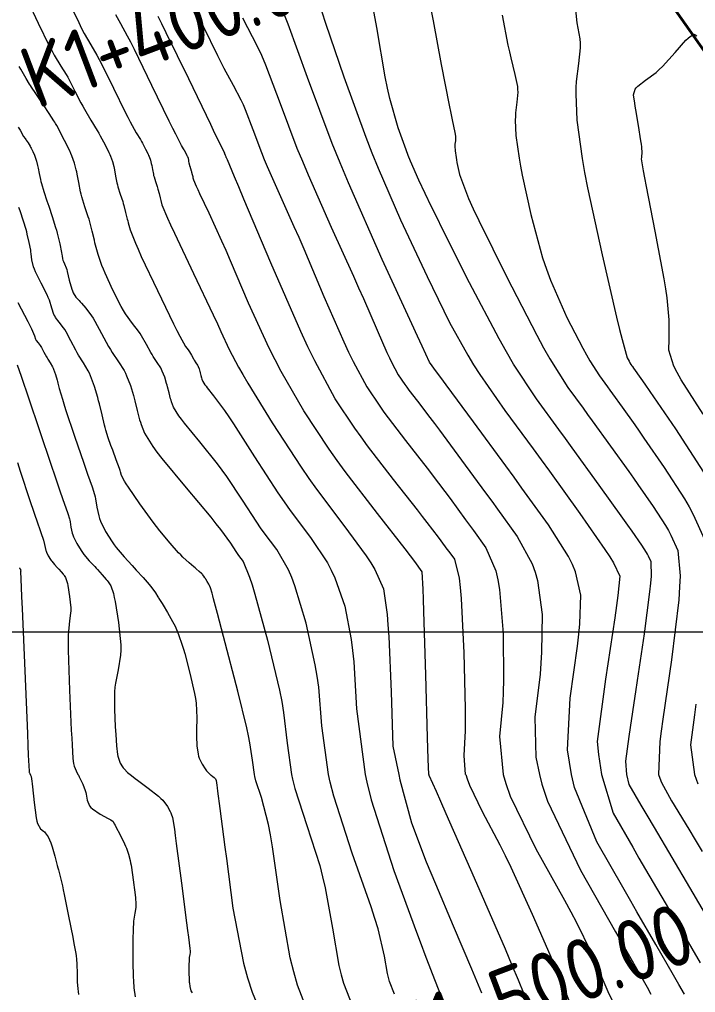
# Model space of a CAD drawing. Header units: millimetres. Extents: x 837475 to 838477, y 1189012 to 1191015.
# Drawn here: x 837720.2 to 837785.9, y 1189978.8 to 1190073.4 of the extents above; entities that cross this region are included whole.
import ezdxf

# ---------------------------------------------------------------- set-up
doc = ezdxf.new("R2010")
doc.units = ezdxf.units.MM
doc.header["$LTSCALE"] = 0.3
for name, color, linetype, lineweight in [('Abscisado 100m', 250, 'Continuous', 50), ('COORD', 253, 'Continuous', 20), ('CORREDORVIA', 94, 'Continuous', 40), ('VIA_Curvas', 250, 'Continuous', 80)]:
    doc.layers.add(name, color=color, linetype=linetype, lineweight=lineweight)
doc.layers.add('COTAS 10', color=7, linetype='Continuous', lineweight=9, true_color=0x6e3e2d)
doc.layers.add('COTAS INT', color=7, linetype='Continuous', lineweight=5, true_color=0x9fa19f)
doc.styles.get("Standard").update_dxf_attribs({"font": 'isocp2.shx', "bigfont": '@extfont2.shx'})

msp = doc.modelspace()

# ---------------------------------------------------------------- linework, layer by layer
at = {"layer": 'COORD'}
msp.add_line((837476.514, 1190013.872), (838476.514, 1190013.872), dxfattribs=at)
at = {"layer": 'CORREDORVIA'}
msp.add_lwpolyline([(837918.48, 1189883.493), (837925.042, 1189453.383), (837902.497, 1189217.712), (837593.191, 1189234.399), (837666.017, 1189670.117), (837623.316, 1189818.024), (837548.503, 1190011.455), (837506.88, 1190461.595), (837936.282, 1190278.252), (837938.054, 1190355.403), (837933.054, 1190517.446), (837913.685, 1190646.739), (837916.913, 1190801.892), (837910.676, 1191000.965), (838213.029, 1190992.912), (838237.174, 1190821.339), (838237.001, 1190602.875), (838240.031, 1190437.198), (838238.102, 1190145.726), (838184.199, 1189898.277), (837758.842, 1190109.914), (837918.48, 1189883.493)], dxfattribs=at)
at = {"layer": 'COTAS 10'}
for points in [[(837788.918, 1189982.873), (837785.315, 1189989.014), (837781.882, 1189994.842), (837781.189, 1189996.021), (837780.608, 1189997.011), (837779.44, 1189999.014), (837779.218, 1190000), (837779.109, 1190001.298), (837779.44, 1190003.679), (837779.933, 1190006.965), (837780.088, 1190008.018), (837780.252, 1190009.133), (837780.914, 1190013.679), (837781.451, 1190017.762), (837781.537, 1190018.586), (837781.596, 1190019.277), (837781.58, 1190020.666), (837781.322, 1190021.233), (837781.227, 1190021.407), (837781.123, 1190021.587), (837780.666, 1190022.297), (837779.71, 1190023.651), (837779.292, 1190024.238), (837778.807, 1190024.917), (837776.501, 1190028.132), (837773.902, 1190031.736), (837773.232, 1190032.659), (837772.584, 1190033.55), (837770.423, 1190036.501), (837768.198, 1190039.898), (837767.509, 1190041.071), (837766.788, 1190042.345), (837763.922, 1190047.784), (837761.296, 1190053.027), (837760.726, 1190054.176), (837760.225, 1190055.195), (837758.982, 1190057.784), (837758.188, 1190059.619), (837757.969, 1190060.161), (837757.751, 1190060.719), (837756.965, 1190062.861), (837756.174, 1190065.72), (837755.951, 1190066.729), (837755.727, 1190067.833), (837754.908, 1190072.61), (837754.069, 1190077.148)], [(837763.518, 1190000), (837763.386, 1190001.833), (837763.521, 1190004.239), (837763.529, 1190005.249), (837763.524, 1190006.408), (837763.398, 1190011.833), (837763.13, 1190017.116), (837763.035, 1190018.186), (837762.93, 1190019.085), (837762.477, 1190020.911), (837761.925, 1190021.675), (837761.758, 1190021.904), (837761.585, 1190022.14), (837760.911, 1190023.059), (837759.804, 1190024.508), (837759.358, 1190025.08), (837758.853, 1190025.725), (837756.523, 1190028.67), (837753.999, 1190031.959), (837753.37, 1190032.821), (837752.773, 1190033.662), (837750.868, 1190036.523), (837748.868, 1190040.208), (837748.21, 1190041.569), (837747.507, 1190043.078), (837744.591, 1190049.755), (837741.991, 1190055.936), (837741.488, 1190057.132), (837741.078, 1190058.104), (837740.378, 1190059.755), (837740.297, 1190059.938), (837740.277, 1190059.986), (837740.258, 1190060.032), (837740.199, 1190060.189), (837740.148, 1190060.325), (837740.133, 1190060.359), (837740.119, 1190060.391), (837740.067, 1190060.49), (837739.507, 1190061.636), (837739.172, 1190062.327), (837738.759, 1190063.181), (837736.621, 1190067.615), (837734.447, 1190072.094), (837734.013, 1190072.976), (837733.651, 1190073.703)], [(837720.059, 1190062.936), (837720.23, 1190062.633), (837720.581, 1190062.039), (837720.735, 1190061.816), (837720.781, 1190061.747), (837720.829, 1190061.676), (837721.012, 1190061.394), (837721.2, 1190061.083), (837721.251, 1190060.994), (837721.302, 1190060.903), (837721.479, 1190060.563), (837721.64, 1190060.208), (837721.68, 1190060.107), (837721.717, 1190060.005), (837721.836, 1190059.63), (837721.938, 1190059.215), (837721.965, 1190059.089), (837721.991, 1190058.957), (837722.081, 1190058.44), (837722.205, 1190057.833), (837722.252, 1190057.645), (837722.306, 1190057.448), (837722.546, 1190056.665), (837722.839, 1190055.783), (837722.926, 1190055.523), (837723.015, 1190055.257), (837723.356, 1190054.242), (837723.684, 1190053.189), (837723.765, 1190052.9), (837723.842, 1190052.612), (837724.085, 1190051.579), (837724.259, 1190050.731), (837724.293, 1190050.56), (837724.32, 1190050.416), (837724.368, 1190050.126), (837724.401, 1190049.985), (837724.419, 1190049.936), (837724.442, 1190049.882), (837724.557, 1190049.651), (837724.714, 1190049.247), (837724.763, 1190049.084), (837724.814, 1190048.899), (837725.02, 1190048.047), (837725.253, 1190047.19), (837725.322, 1190047.002), (837725.392, 1190046.835), (837725.66, 1190046.408), (837725.979, 1190046.066), (837726.082, 1190045.952), (837726.191, 1190045.83), (837726.636, 1190045.32), (837727.164, 1190044.6), (837727.325, 1190044.345), (837727.493, 1190044.067), (837728.154, 1190042.861), (837728.834, 1190041.609), (837729.015, 1190041.301), (837729.192, 1190041.01), (837729.802, 1190040.098), (837730.337, 1190039.259), (837730.465, 1190039.014), (837730.586, 1190038.763), (837730.953, 1190037.811), (837731.245, 1190036.836), (837731.319, 1190036.572), (837731.39, 1190036.31), (837731.619, 1190035.382), (837731.852, 1190034.49), (837731.926, 1190034.251), (837732.003, 1190034.015), (837732.312, 1190033.188), (837733.138, 1190031.882), (837733.54, 1190031.344), (837734.017, 1190030.728), (837736.369, 1190027.868), (837738.762, 1190024.996), (837739.264, 1190024.374), (837739.698, 1190023.827), (837740.688, 1190022.476), (837741.206, 1190021.678), (837741.342, 1190021.48), (837741.474, 1190021.291), (837741.924, 1190020.688), (837742.547, 1190019.189), (837742.788, 1190018.434), (837743.058, 1190017.532), (837744.284, 1190013.048), (837745.439, 1190008.202), (837745.665, 1190007.072), (837745.851, 1190006.034), (837746.185, 1190003.048), (837746.603, 1190000), (837746.709, 1189999.521), (837746.937, 1189998.629), (837748.103, 1189995.034), (837749.355, 1189991.134), (837749.638, 1189990.051), (837749.893, 1189988.966), (837750.585, 1189985.034), (837751.218, 1189981.414), (837751.436, 1189980.526), (837751.674, 1189979.687), (837752.536, 1189977.461)], [(837720.168, 1190020.071), (837720.18, 1190020.051), (837720.184, 1190020.046), (837720.187, 1190020.041), (837720.203, 1190020.023), (837720.218, 1190020.006), (837720.222, 1190020.002), (837720.226, 1190019.997), (837720.239, 1190019.983), (837720.251, 1190019.97), (837720.254, 1190019.966), (837720.256, 1190019.963), (837720.264, 1190019.952), (837720.271, 1190019.929), (837720.273, 1190019.919), (837720.276, 1190019.907), (837720.285, 1190019.848), (837720.292, 1190019.784), (837720.292, 1190019.755), (837720.285, 1190019.714), (837720.339, 1190018.213), (837720.377, 1190017.279), (837720.425, 1190016.12), (837720.682, 1190010.062), (837720.943, 1190003.99), (837720.994, 1190002.822), (837721.035, 1190001.877), (837721.105, 1190000.318), (837721.121, 1190000.216), (837721.128, 1190000.189), (837721.136, 1190000.163), (837721.172, 1190000.075), (837721.209, 1190000), (837721.218, 1189999.982), (837721.232, 1189999.953), (837721.247, 1189999.923), (837721.304, 1189999.802), (837721.385, 1189999.337), (837721.415, 1189999.089), (837721.448, 1189998.79), (837721.595, 1189997.282), (837721.791, 1189995.767), (837721.855, 1189995.464), (837721.924, 1189995.211), (837722.208, 1189994.717), (837722.513, 1189994.495), (837722.594, 1189994.414), (837722.673, 1189994.323), (837722.95, 1189993.924), (837723.216, 1189993.36), (837723.288, 1189993.165), (837723.361, 1189992.954), (837723.618, 1189992.052), (837723.853, 1189991.137), (837723.91, 1189990.916), (837723.964, 1189990.711), (837724.133, 1189990.088), (837724.347, 1189989.173), (837724.43, 1189988.783), (837724.523, 1189988.334), (837724.945, 1189986.218), (837725.348, 1189984.161), (837725.43, 1189983.749), (837725.498, 1189983.406), (837725.636, 1189982.734), (837725.685, 1189982.401), (837725.697, 1189982.271), (837725.708, 1189982.125), (837725.744, 1189981.46), (837725.772, 1189980.739), (837725.778, 1189980.558), (837725.783, 1189980.385), (837725.796, 1189979.826), (837725.847, 1189979.138), (837725.877, 1189978.884), (837725.914, 1189978.602)], [(837763.56, 1190000), (837763.687, 1189999.559), (837763.906, 1189998.95), (837765.149, 1189996.405), (837766.867, 1189993.159), (837767.384, 1189992.108), (837767.921, 1189990.99), (837770.01, 1189986.405), (837771.938, 1189981.974), (837772.374, 1189980.954), (837772.766, 1189980.024), (837773.826, 1189977.412)]]:
    msp.add_lwpolyline(points, dxfattribs=at)
at = {"layer": 'COTAS INT'}
for points in [[(837720.982, 1190075.187), (837721.998, 1190073.052), (837723.063, 1190070.853), (837723.31, 1190070.371), (837723.537, 1190069.945), (837724.187, 1190068.868), (837724.713, 1190068.061), (837724.862, 1190067.805), (837725.013, 1190067.536), (837725.571, 1190066.446), (837726.155, 1190065.293), (837726.322, 1190064.984), (837726.492, 1190064.678), (837727.124, 1190063.609), (837727.729, 1190062.608), (837727.881, 1190062.345), (837728.027, 1190062.09), (837728.5, 1190061.218), (837728.872, 1190060.463), (837728.954, 1190060.28), (837729.027, 1190060.108), (837729.217, 1190059.583), (837729.342, 1190059.093), (837729.374, 1190058.943), (837729.406, 1190058.787), (837729.514, 1190058.175), (837729.646, 1190057.508), (837729.693, 1190057.318), (837729.745, 1190057.126), (837729.971, 1190056.412), (837730.206, 1190055.698), (837730.264, 1190055.506), (837730.319, 1190055.316), (837730.491, 1190054.649), (837730.65, 1190053.994), (837730.696, 1190053.812), (837730.743, 1190053.629), (837730.921, 1190052.963), (837731.441, 1190051.648), (837731.703, 1190051.056), (837732.016, 1190050.365), (837733.575, 1190047.045), (837735.149, 1190043.796), (837735.472, 1190043.15), (837735.746, 1190042.614), (837736.327, 1190041.593), (837736.574, 1190041.279), (837736.636, 1190041.188), (837736.697, 1190041.096), (837736.896, 1190040.75), (837737.075, 1190040.421), (837737.122, 1190040.341), (837737.168, 1190040.265), (837737.328, 1190040.026), (837737.468, 1190039.806), (837737.502, 1190039.742), (837737.534, 1190039.676), (837737.63, 1190039.426), (837737.706, 1190039.171), (837737.726, 1190039.102), (837737.744, 1190039.033), (837737.804, 1190038.79), (837737.865, 1190038.556), (837737.905, 1190038.432), (837737.986, 1190038.215), (837738.202, 1190037.873), (837738.307, 1190037.732), (837738.433, 1190037.571), (837739.049, 1190036.821), (837740.111, 1190035.373), (837740.518, 1190034.772), (837740.973, 1190034.083), (837743.022, 1190030.871), (837745.294, 1190027.368), (837745.889, 1190026.495), (837746.47, 1190025.666), (837748.446, 1190023.022), (837750.104, 1190020.562), (837750.484, 1190019.848), (837750.83, 1190019.12), (837751.795, 1190016.37), (837752.419, 1190013.108), (837752.551, 1190012.056), (837752.664, 1190010.939), (837752.926, 1190006.37), (837753.768, 1190000), (837753.926, 1189999.255), (837754.358, 1189997.516), (837756.556, 1189990.65), (837758.769, 1189984.661), (837759.21, 1189983.474), (837759.578, 1189982.493), (837760.286, 1189980.65), (837760.88, 1189979.165), (837761.176, 1189978.409)], [(837724.62, 1190075.835), (837725.931, 1190073.097), (837726.217, 1190072.525), (837726.47, 1190072.032), (837727.107, 1190070.924), (837727.701, 1190069.923), (837727.927, 1190069.498), (837728.179, 1190069.01), (837729.313, 1190066.714), (837730.447, 1190064.399), (837730.701, 1190063.898), (837730.927, 1190063.458), (837731.526, 1190062.375), (837731.924, 1190061.716), (837732.024, 1190061.544), (837732.12, 1190061.375), (837732.432, 1190060.802), (837732.676, 1190060.305), (837732.73, 1190060.184), (837732.778, 1190060.071), (837732.903, 1190059.726), (837732.986, 1190059.403), (837733.007, 1190059.304), (837733.028, 1190059.202), (837733.099, 1190058.799), (837733.186, 1190058.36), (837733.217, 1190058.235), (837733.251, 1190058.109), (837733.4, 1190057.639), (837733.554, 1190057.169), (837733.592, 1190057.042), (837733.629, 1190056.917), (837733.742, 1190056.479), (837733.846, 1190056.048), (837733.877, 1190055.927), (837733.908, 1190055.807), (837734.025, 1190055.369), (837734.569, 1190054.08), (837734.869, 1190053.423), (837735.234, 1190052.637), (837737.09, 1190048.712), (837739.007, 1190044.674), (837739.41, 1190043.815), (837739.758, 1190043.068), (837740.55, 1190041.309), (837741.455, 1190039.594), (837741.873, 1190038.875), (837742.363, 1190038.05), (837744.739, 1190034.189), (837747.542, 1190029.887), (837748.301, 1190028.784), (837749.053, 1190027.718), (837751.707, 1190024.189), (837753.883, 1190021.249), (837754.333, 1190020.555), (837754.716, 1190019.914), (837755.55, 1190018.032), (837755.909, 1190015.56), (837755.993, 1190014.547), (837756.071, 1190013.392), (837756.297, 1190008.032), (837756.466, 1190002.73), (837757.048, 1190000), (837757.136, 1189999.488), (837758.265, 1189995.29), (837759.715, 1189991.512), (837760.148, 1189990.435), (837760.596, 1189989.344), (837762.329, 1189985.29), (837764.123, 1189981.109), (837764.609, 1189979.938), (837765.09, 1189978.761)], [(837736.746, 1190075.368), (837738.02, 1190072.743), (837739.414, 1190069.909), (837739.744, 1190069.26), (837740.05, 1190068.67), (837740.956, 1190067.028), (837741.703, 1190065.6), (837741.91, 1190065.145), (837742.116, 1190064.664), (837742.859, 1190062.71), (837743.703, 1190060.464), (837743.973, 1190059.798), (837744.258, 1190059.113), (837745.421, 1190056.481), (837746.857, 1190053.271), (837747.315, 1190052.222), (837747.798, 1190051.103), (837749.762, 1190046.481), (837751.699, 1190042.045), (837752.166, 1190041.043), (837752.604, 1190040.139), (837753.932, 1190037.69), (837755.198, 1190035.789), (837755.595, 1190035.23), (837756.013, 1190034.657), (837757.69, 1190032.472), (837759.456, 1190030.219), (837759.93, 1190029.604), (837760.397, 1190028.992), (837762.029, 1190026.812), (837763.531, 1190024.766), (837763.915, 1190024.239), (837764.287, 1190023.729), (837765.516, 1190022.029), (837766.466, 1190019.784), (837766.661, 1190018.931), (837766.827, 1190017.976), (837767.18, 1190013.693), (837767.224, 1190009.154), (837767.194, 1190008.04), (837767.146, 1190006.986), (837766.824, 1190003.693), (837767.175, 1190000), (837767.431, 1189999.112), (837767.871, 1189997.884), (837770.375, 1189992.755), (837773.152, 1189987.77), (837773.764, 1189986.633), (837774.307, 1189985.602), (837775.702, 1189982.755), (837776.532, 1189980.849), (837776.719, 1189980.41), (837776.888, 1189980.01), (837777.344, 1189978.886), (837777.785, 1189978.011)], [(837784.811, 1189978.629), (837784.275, 1189979.58), (837783.757, 1189980.492), (837782.039, 1189983.458), (837780.185, 1189986.64), (837779.581, 1189987.687), (837778.938, 1189988.808), (837776.285, 1189993.458), (837774.119, 1189998.715), (837773.831, 1190000), (837773.44, 1190002.382), (837773.699, 1190007.414), (837774.397, 1190012.48), (837774.525, 1190013.621), (837774.624, 1190014.648), (837774.743, 1190017.414), (837774.22, 1190019.697), (837773.914, 1190020.42), (837773.538, 1190021.182), (837771.594, 1190024.265), (837769.016, 1190027.83), (837768.24, 1190028.897), (837767.435, 1190029.999), (837764.304, 1190034.265), (837761.636, 1190037.889), (837761.124, 1190038.586), (837760.711, 1190039.149), (837760.039, 1190040.077), (837759.316, 1190041.647), (837758.87, 1190042.616), (837758.319, 1190043.816), (837755.442, 1190050.077), (837752.157, 1190057.516), (837751.347, 1190059.458), (837750.581, 1190061.349), (837748.177, 1190067.753), (837746.29, 1190072.942), (837745.85, 1190074.066)], [(837749.57, 1190074.138), (837749.924, 1190073.033), (837751.687, 1190067.838), (837753.839, 1190061.971), (837754.437, 1190060.442), (837755.037, 1190058.955), (837757.212, 1190053.931), (837759.272, 1190049.505), (837759.798, 1190048.396), (837760.306, 1190047.337), (837761.981, 1190043.931), (837763.75, 1190040.747), (837764.317, 1190039.828), (837764.917, 1190038.894), (837767.363, 1190035.383), (837770.099, 1190031.65), (837770.882, 1190030.574), (837771.676, 1190029.481), (837774.634, 1190025.383), (837777.073, 1190021.881), (837777.54, 1190021.164), (837777.917, 1190020.557), (837778.525, 1190019.274), (837778.324, 1190017.395), (837778.19, 1190016.412), (837778.023, 1190015.227), (837777.137, 1190009.274), (837776.331, 1190003.189), (837776.458, 1190001.935), (837776.742, 1190000), (837777.863, 1189996.236), (837779.773, 1189992.909), (837780.385, 1189991.854), (837781.034, 1189990.741), (837783.677, 1189986.236), (837786.337, 1189981.683)], [(837760.202, 1190074.234), (837760.379, 1190073.263), (837761.175, 1190069.018), (837761.936, 1190065.067), (837762.09, 1190064.282), (837762.22, 1190063.632), (837762.483, 1190062.398), (837762.555, 1190062.057), (837762.563, 1190061.969), (837762.567, 1190061.884), (837762.54, 1190061.6), (837762.501, 1190061.29), (837762.497, 1190061.188), (837762.496, 1190061.079), (837762.515, 1190060.63), (837762.604, 1190059.978), (837762.647, 1190059.742), (837762.698, 1190059.481), (837762.945, 1190058.337), (837763.83, 1190056.011), (837764.282, 1190055.005), (837764.823, 1190053.842), (837767.527, 1190048.337), (837770.442, 1190042.721), (837771.117, 1190041.489), (837771.734, 1190040.397), (837773.483, 1190037.619), (837774.953, 1190035.611), (837775.394, 1190035.004), (837775.85, 1190034.376), (837777.619, 1190031.924), (837779.388, 1190029.446), (837779.844, 1190028.801), (837780.286, 1190028.175), (837781.758, 1190026.062), (837782.965, 1190024.189), (837783.239, 1190023.713), (837783.488, 1190023.255), (837784.17, 1190021.758), (837784.385, 1190019.291), (837784.34, 1190018.222), (837784.249, 1190016.986), (837783.542, 1190011.13), (837782.711, 1190005.37), (837782.543, 1190004.194), (837782.401, 1190003.201), (837782.272, 1190000), (837782.4, 1189999.639), (837782.577, 1189999.22), (837783.557, 1189997.425), (837785.232, 1189994.665), (837785.846, 1189993.638), (837786.526, 1189992.496)], [(837774.196, 1190074.66), (837774.343, 1190073.073), (837774.641, 1190071.513), (837774.669, 1190071.084), (837774.674, 1190070.658), (837774.495, 1190069.13), (837774.271, 1190067.358), (837774.247, 1190066.778), (837774.239, 1190066.158), (837774.35, 1190063.596), (837774.86, 1190059.876), (837775.104, 1190058.526), (837775.393, 1190057.038), (837776.806, 1190050.509), (837778.216, 1190044.453), (837778.502, 1190043.263), (837778.744, 1190042.285), (837779.239, 1190040.509), (837779.417, 1190040.166), (837779.458, 1190040.091), (837779.495, 1190040.024), (837779.602, 1190039.855), (837779.692, 1190039.732), (837779.719, 1190039.695), (837779.747, 1190039.657), (837779.855, 1190039.507), (837780.55, 1190038.504), (837780.949, 1190037.928), (837781.437, 1190037.222), (837783.941, 1190033.593), (837786.648, 1190029.392)], [(837759.95, 1190000), (837759.906, 1190001.478), (837759.845, 1190003.584), (837759.667, 1190009.693), (837759.477, 1190015.844), (837759.436, 1190017.039), (837759.399, 1190018.013), (837759.305, 1190019.693), (837758.602, 1190020.707), (837758.181, 1190021.262), (837757.662, 1190021.936), (837754.968, 1190025.356), (837751.842, 1190029.441), (837751.049, 1190030.534), (837750.288, 1190031.61), (837747.804, 1190035.356), (837745.597, 1190039.174), (837745.011, 1190040.295), (837744.435, 1190041.444), (837742.448, 1190045.824), (837740.692, 1190049.941), (837740.262, 1190050.924), (837739.858, 1190051.839), (837738.602, 1190054.576), (837737.71, 1190056.462), (837737.535, 1190056.84), (837737.39, 1190057.155), (837737.129, 1190057.775), (837737.073, 1190057.985), (837737.043, 1190058.101), (837736.993, 1190058.308), (837736.938, 1190058.519), (837736.921, 1190058.579), (837736.903, 1190058.64), (837736.828, 1190058.865), (837736.757, 1190059.091), (837736.741, 1190059.152), (837736.726, 1190059.212), (837736.684, 1190059.423), (837736.65, 1190059.616), (837736.64, 1190059.666), (837736.629, 1190059.713), (837736.59, 1190059.868), (837736.53, 1190060.034), (837736.507, 1190060.089), (837736.481, 1190060.146), (837736.363, 1190060.385), (837736.214, 1190060.661), (837736.167, 1190060.742), (837736.119, 1190060.825), (837735.928, 1190061.141), (837735.363, 1190062.237), (837735.079, 1190062.812), (837734.74, 1190063.504), (837733.055, 1190066.982), (837731.346, 1190070.485), (837730.992, 1190071.192), (837730.689, 1190071.785), (837730.027, 1190072.98), (837729.534, 1190073.837)], [(837741.845, 1190073.565), (837743.288, 1190070.809), (837743.686, 1190069.931), (837744.084, 1190069.002), (837745.518, 1190065.232), (837747.147, 1190060.895), (837747.668, 1190059.61), (837748.22, 1190058.288), (837750.465, 1190053.208), (837752.636, 1190048.438), (837753.141, 1190047.312), (837753.605, 1190046.27), (837754.933, 1190043.208), (837755.892, 1190041.012), (837756.123, 1190040.516), (837756.339, 1190040.069), (837756.997, 1190038.856), (837757.623, 1190037.916), (837757.82, 1190037.639), (837758.026, 1190037.356), (837758.856, 1190036.274), (837760.059, 1190034.713), (837760.501, 1190034.127), (837760.99, 1190033.475), (837763.147, 1190030.565), (837765.476, 1190027.392), (837766.073, 1190026.575), (837766.649, 1190025.784), (837768.555, 1190023.147), (837770.002, 1190020.483), (837770.288, 1190019.675), (837770.524, 1190018.837), (837770.962, 1190015.553), (837770.924, 1190011.901), (837770.859, 1190010.83), (837770.772, 1190009.733), (837770.262, 1190005.553), (837770.377, 1190001.667), (837770.705, 1190000), (837770.951, 1189999.059), (837771.505, 1189997.402), (837774.708, 1189990.681), (837778.103, 1189984.707), (837778.777, 1189983.521), (837779.337, 1189982.538), (837780.401, 1189980.681), (837781.176, 1189979.302), (837781.553, 1189978.622)], [(837767.074, 1190073.817), (837767.651, 1190070.911), (837767.791, 1190070.253), (837767.922, 1190069.659), (837768.325, 1190068.041), (837768.565, 1190066.898), (837768.594, 1190066.603), (837768.607, 1190066.318), (837768.518, 1190065.365), (837768.386, 1190064.324), (837768.372, 1190063.983), (837768.367, 1190063.619), (837768.433, 1190062.113), (837768.732, 1190059.927), (837768.876, 1190059.134), (837769.045, 1190058.259), (837769.876, 1190054.423), (837771.023, 1190050.232), (837771.392, 1190049.134), (837771.783, 1190048.063), (837773.383, 1190044.423), (837774.929, 1190041.443), (837775.287, 1190040.79), (837775.615, 1190040.211), (837776.543, 1190038.737), (837777.323, 1190037.672), (837777.557, 1190037.35), (837777.798, 1190037.016), (837778.737, 1190035.715), (837779.969, 1190033.975), (837780.397, 1190033.364), (837780.861, 1190032.698), (837782.849, 1190029.828), (837784.807, 1190026.79), (837785.252, 1190026.019), (837785.654, 1190025.277), (837786.759, 1190022.849)], [(837786.638, 1190035.033), (837784.489, 1190038.354), (837784.084, 1190039.073), (837783.761, 1190039.705), (837783.277, 1190041.26), (837783.318, 1190042.312), (837783.325, 1190042.627), (837783.33, 1190042.951), (837783.332, 1190044.209), (837783.118, 1190046.332), (837782.986, 1190047.202), (837782.822, 1190048.195), (837781.971, 1190052.803), (837781.124, 1190057.173), (837780.963, 1190058.016), (837780.834, 1190058.7), (837780.637, 1190059.843), (837780.652, 1190059.994), (837780.657, 1190060.051), (837780.663, 1190060.115), (837780.69, 1190060.405), (837780.654, 1190061.021), (837780.621, 1190061.292), (837780.577, 1190061.605), (837780.336, 1190063.097), (837780.077, 1190064.63), (837780.022, 1190064.97), (837779.975, 1190065.272), (837779.867, 1190066.059), (837780.008, 1190066.612), (837780.118, 1190066.767), (837780.259, 1190066.923), (837781.023, 1190067.497), (837782.05, 1190068.261), (837782.355, 1190068.538), (837782.67, 1190068.843), (837783.887, 1190070.178), (837784.951, 1190071.375), (837785.17, 1190071.593), (837785.356, 1190071.761), (837785.758, 1190071.959), (837786.005, 1190071.821)], [(837756.619, 1189978.645), (837756.15, 1189979.855), (837756.04, 1189980.243), (837755.939, 1189980.654), (837755.647, 1189982.327), (837755.023, 1189984.97), (837754.714, 1189985.991), (837754.345, 1189987.138), (837752.519, 1189992.327), (837750.718, 1189997.882), (837750.365, 1189999.259), (837750.201, 1190000), (837749.555, 1190004.709), (837749.258, 1190008.487), (837749.108, 1190009.564), (837748.929, 1190010.655), (837748.039, 1190014.709), (837746.944, 1190018.326), (837746.636, 1190019.141), (837746.325, 1190019.876), (837745.185, 1190021.855), (837743.972, 1190023.478), (837743.615, 1190023.988), (837743.25, 1190024.523), (837741.855, 1190026.673), (837740.336, 1190028.955), (837739.891, 1190029.573), (837739.436, 1190030.185), (837737.709, 1190032.345), (837736.225, 1190034.15), (837735.924, 1190034.538), (837735.67, 1190034.878), (837735.149, 1190035.702), (837734.954, 1190036.223), (837734.905, 1190036.372), (837734.859, 1190036.523), (837734.712, 1190037.086), (837734.567, 1190037.671), (837734.522, 1190037.837), (837734.476, 1190038.004), (837734.291, 1190038.619), (837734.06, 1190039.22), (837733.984, 1190039.378), (837733.902, 1190039.533), (837733.565, 1190040.062), (837733.18, 1190040.637), (837733.068, 1190040.821), (837732.954, 1190041.015), (837732.525, 1190041.805), (837732.045, 1190042.64), (837731.899, 1190042.862), (837731.747, 1190043.08), (837731.154, 1190043.837), (837730.477, 1190044.782), (837730.273, 1190045.118), (837730.063, 1190045.487), (837729.242, 1190047.091), (837728.496, 1190048.727), (837728.332, 1190049.117), (837728.187, 1190049.479), (837727.818, 1190050.557), (837727.578, 1190051.45), (837727.515, 1190051.696), (837727.453, 1190051.941), (837727.24, 1190052.82), (837727.009, 1190053.715), (837726.935, 1190053.97), (837726.858, 1190054.228), (837726.542, 1190055.186), (837726.239, 1190056.144), (837726.17, 1190056.402), (837726.107, 1190056.657), (837725.929, 1190057.551), (837725.784, 1190058.373), (837725.742, 1190058.581), (837725.698, 1190058.782), (837725.53, 1190059.44), (837725.276, 1190060.145), (837725.177, 1190060.376), (837725.067, 1190060.621), (837724.568, 1190061.635), (837724.009, 1190062.71), (837723.935, 1190062.851), (837723.808, 1190063.092), (837723.683, 1190063.289), (837723.61, 1190063.403), (837723.52, 1190063.544), (837723.058, 1190064.267), (837722.513, 1190065.106), (837722.371, 1190065.32), (837722.233, 1190065.526), (837721.766, 1190066.201), (837721.354, 1190066.807), (837721.25, 1190066.968), (837721.151, 1190067.126), (837720.831, 1190067.676), (837720.446, 1190068.347), (837720.306, 1190068.582), (837720.151, 1190068.838)], [(837748.755, 1189975.493), (837747.197, 1189979.518), (837746.832, 1189980.808), (837746.496, 1189982.174), (837745.522, 1189987.74), (837744.763, 1189992.962), (837744.562, 1189994.11), (837744.365, 1189995.13), (837743.687, 1189997.74), (837743.157, 1189999.376), (837743.053, 1189999.782), (837743.004, 1190000), (837742.814, 1190001.387), (837742.576, 1190003.076), (837742.437, 1190003.757), (837742.267, 1190004.531), (837741.387, 1190008.094), (837739.999, 1190013.419), (837739.422, 1190015.633), (837739.041, 1190017.075), (837738.961, 1190017.37), (837738.891, 1190017.62), (837738.732, 1190018.143), (837738.631, 1190018.377), (837738.564, 1190018.511), (837738.421, 1190018.761), (837738.276, 1190018.996), (837738.24, 1190019.054), (837738.205, 1190019.108), (837738.096, 1190019.279), (837737.969, 1190019.441), (837737.923, 1190019.491), (837737.874, 1190019.541), (837737.656, 1190019.741), (837737.353, 1190019.997), (837737.248, 1190020.084), (837737.135, 1190020.178), (837736.653, 1190020.576), (837736.042, 1190021.136), (837735.848, 1190021.333), (837735.642, 1190021.547), (837734.807, 1190022.473), (837733.808, 1190023.696), (837733.498, 1190024.098), (837733.174, 1190024.528), (837731.885, 1190026.311), (837730.77, 1190027.926), (837730.556, 1190028.251), (837730.382, 1190028.523), (837730.096, 1190029.06), (837730.006, 1190029.409), (837729.956, 1190029.562), (837729.896, 1190029.739), (837729.587, 1190030.582), (837729.237, 1190031.521), (837729.15, 1190031.758), (837729.069, 1190031.986), (837728.811, 1190032.726), (837728.579, 1190033.481), (837728.513, 1190033.717), (837728.447, 1190033.964), (837728.204, 1190034.958), (837727.939, 1190036.035), (837727.859, 1190036.335), (837727.777, 1190036.636), (837727.457, 1190037.731), (837727.091, 1190038.753), (837726.98, 1190039.008), (837726.864, 1190039.25), (837726.411, 1190040.024), (837725.928, 1190040.775), (837725.794, 1190041.003), (837725.66, 1190041.24), (837725.174, 1190042.169), (837724.702, 1190043.043), (837724.578, 1190043.246), (837724.455, 1190043.432), (837724.034, 1190043.961), (837723.68, 1190044.426), (837723.6, 1190044.572), (837723.527, 1190044.725), (837723.33, 1190045.338), (837723.079, 1190046.112), (837722.974, 1190046.367), (837722.852, 1190046.639), (837722.28, 1190047.768), (837721.73, 1190048.872), (837721.623, 1190049.128), (837721.535, 1190049.363), (837721.377, 1190050.033), (837721.319, 1190050.617), (837721.294, 1190050.797), (837721.264, 1190050.985), (837721.124, 1190051.731), (837720.935, 1190052.534), (837720.876, 1190052.758), (837720.812, 1190052.982), (837720.557, 1190053.8), (837720.229, 1190054.781), (837720.12, 1190055.108)], [(837720.003, 1190045.885), (837720.99, 1190044.032), (837721.184, 1190043.65), (837721.345, 1190043.326), (837721.64, 1190042.628), (837721.737, 1190042.327), (837721.773, 1190042.251), (837721.812, 1190042.18), (837721.986, 1190041.95), (837722.194, 1190041.69), (837722.254, 1190041.598), (837722.315, 1190041.498), (837722.547, 1190041.068), (837722.787, 1190040.611), (837722.853, 1190040.494), (837722.919, 1190040.381), (837723.157, 1190040.012), (837723.38, 1190039.631), (837723.437, 1190039.511), (837723.492, 1190039.386), (837723.672, 1190038.883), (837723.829, 1190038.344), (837723.87, 1190038.195), (837723.909, 1190038.047), (837724.039, 1190037.517), (837724.342, 1190036.487), (837724.489, 1190036.025), (837724.664, 1190035.485), (837725.528, 1190032.892), (837726.423, 1190030.255), (837726.618, 1190029.687), (837726.791, 1190029.189), (837727.225, 1190027.976), (837727.472, 1190027.211), (837727.526, 1190026.996), (837727.574, 1190026.78), (837727.696, 1190025.987), (837727.876, 1190025.136), (837727.96, 1190024.883), (837728.06, 1190024.623), (837728.545, 1190023.623), (837729.174, 1190022.606), (837729.364, 1190022.336), (837729.562, 1190022.071), (837730.336, 1190021.156), (837731.123, 1190020.308), (837731.329, 1190020.086), (837731.53, 1190019.87), (837732.213, 1190019.133), (837732.79, 1190018.477), (837732.925, 1190018.312), (837733.048, 1190018.154), (837733.402, 1190017.641), (837733.638, 1190017.252), (837733.687, 1190017.172), (837733.729, 1190017.103), (837733.965, 1190016.723), (837734.038, 1190016.604), (837734.127, 1190016.46), (837734.569, 1190015.739), (837735.06, 1190014.879), (837735.18, 1190014.647), (837735.292, 1190014.418), (837735.64, 1190013.615), (837735.993, 1190012.559), (837736.108, 1190012.171), (837736.232, 1190011.742), (837736.745, 1190009.845), (837737.19, 1190007.858), (837737.271, 1190007.371), (837737.333, 1190006.913), (837737.406, 1190005.486), (837737.38, 1190004.312), (837737.38, 1190004.012), (837737.383, 1190003.723), (837737.421, 1190002.771), (837737.534, 1190001.96), (837737.584, 1190001.761), (837737.643, 1190001.572), (837737.925, 1190000.979), (837738.225, 1190000.532), (837738.296, 1190000.435), (837738.361, 1190000.35), (837738.72, 1190000), (837738.754, 1189999.972), (837738.799, 1189999.937), (837738.965, 1189999.812), (837739.108, 1189999.699), (837739.139, 1189999.67), (837739.166, 1189999.643), (837739.231, 1189999.557), (837739.266, 1189999.487), (837739.274, 1189999.47), (837739.28, 1189999.455), (837739.298, 1189999.409), (837739.36, 1189998.967), (837739.395, 1189998.702), (837739.438, 1189998.375), (837739.657, 1189996.68), (837740.012, 1189993.919), (837740.141, 1189992.92), (837740.283, 1189991.82), (837740.907, 1189987), (837741.94, 1189981.658), (837742.34, 1189980.229), (837742.789, 1189978.821), (837744.823, 1189973.916)], [(837719.962, 1190039.838), (837720.34, 1190038.709), (837720.568, 1190038.032), (837720.849, 1190037.197), (837722.309, 1190032.866), (837723.801, 1190028.454), (837724.103, 1190027.568), (837724.355, 1190026.828), (837724.864, 1190025.369), (837725.03, 1190024.855), (837725.066, 1190024.71), (837725.099, 1190024.564), (837725.181, 1190024.03), (837725.302, 1190023.457), (837725.359, 1190023.287), (837725.426, 1190023.112), (837725.752, 1190022.439), (837726.176, 1190021.754), (837726.304, 1190021.573), (837726.437, 1190021.394), (837726.958, 1190020.778), (837727.488, 1190020.208), (837727.627, 1190020.058), (837727.762, 1190019.912), (837728.222, 1190019.416), (837728.617, 1190018.965), (837728.711, 1190018.847), (837728.799, 1190018.732), (837729.063, 1190018.345), (837729.311, 1190017.573), (837729.389, 1190017.216), (837729.471, 1190016.797), (837729.801, 1190014.768), (837730.015, 1190012.582), (837730.024, 1190012.065), (837730.01, 1190011.586), (837729.78, 1190010.173), (837729.495, 1190008.874), (837729.447, 1190008.466), (837729.413, 1190008.037), (837729.404, 1190006.317), (837729.483, 1190004.643), (837729.505, 1190004.244), (837729.528, 1190003.873), (837729.608, 1190002.766), (837729.71, 1190001.948), (837729.746, 1190001.759), (837729.786, 1190001.586), (837729.957, 1190001.098), (837730.187, 1190000.728), (837730.264, 1190000.629), (837730.346, 1190000.532), (837730.689, 1190000.193), (837730.929, 1190000), (837731.227, 1189999.761), (837731.432, 1189999.604), (837731.661, 1189999.431), (837732.692, 1189998.674), (837733.704, 1189997.873), (837733.921, 1189997.673), (837734.111, 1189997.482), (837734.572, 1189996.872), (837734.817, 1189996.377), (837734.871, 1189996.26), (837734.919, 1189996.15), (837735.042, 1189995.824), (837735.229, 1189994.678), (837735.317, 1189994.052), (837735.421, 1189993.292), (837735.925, 1189989.429), (837736.42, 1189985.57), (837736.518, 1189984.812), (837736.598, 1189984.189), (837736.744, 1189983.059), (837736.761, 1189982.816), (837736.759, 1189982.752), (837736.755, 1189982.69), (837736.718, 1189982.474), (837736.674, 1189982.186), (837736.666, 1189982.077), (837736.659, 1189981.955), (837736.649, 1189981.411), (837736.65, 1189980.846), (837736.651, 1189980.711), (837736.651, 1189980.585), (837736.655, 1189980.209), (837736.67, 1189979.89), (837736.678, 1189979.8), (837736.687, 1189979.71), (837736.731, 1189979.378), (837736.798, 1189979.08), (837736.821, 1189979.011), (837736.845, 1189978.949), (837736.95, 1189978.771)], [(837719.971, 1190030.335), (837720.24, 1190029.497), (837721.188, 1190026.62), (837721.956, 1190024.35), (837722.111, 1190023.894), (837722.241, 1190023.514), (837722.503, 1190022.763), (837722.588, 1190022.498), (837722.607, 1190022.424), (837722.624, 1190022.349), (837722.666, 1190022.074), (837722.728, 1190021.779), (837722.758, 1190021.692), (837722.792, 1190021.602), (837722.96, 1190021.255), (837723.178, 1190020.903), (837723.244, 1190020.809), (837723.312, 1190020.717), (837723.58, 1190020.4), (837723.853, 1190020.107), (837723.924, 1190020.03), (837723.994, 1190019.955), (837724.231, 1190019.7), (837724.434, 1190019.467), (837724.482, 1190019.407), (837724.528, 1190019.348), (837724.663, 1190019.148), (837724.791, 1190018.751), (837724.831, 1190018.567), (837724.873, 1190018.352), (837725.043, 1190017.308), (837725.153, 1190016.183), (837725.158, 1190015.917), (837725.151, 1190015.67), (837725.032, 1190014.944), (837724.917, 1190013.544), (837724.912, 1190012.873), (837724.919, 1190012.079), (837725.043, 1190008.189), (837725.213, 1190004.316), (837725.25, 1190003.533), (837725.281, 1190002.875), (837725.357, 1190001.542), (837725.433, 1190001.048), (837725.466, 1190000.918), (837725.503, 1190000.792), (837725.678, 1190000.363), (837725.858, 1190000), (837725.902, 1189999.912), (837725.97, 1189999.772), (837726.041, 1189999.625), (837726.318, 1189999.04), (837726.564, 1189998.421), (837726.616, 1189998.253), (837726.66, 1189998.087), (837726.76, 1189997.501), (837726.986, 1189996.94), (837727.11, 1189996.79), (837727.26, 1189996.643), (837728.025, 1189996.132), (837728.787, 1189995.722), (837728.935, 1189995.639), (837729.057, 1189995.569), (837729.269, 1189995.424), (837729.394, 1189995.187), (837729.461, 1189995.059), (837729.542, 1189994.903), (837729.95, 1189994.116), (837730.381, 1189993.242), (837730.477, 1189993.031), (837730.563, 1189992.835), (837730.787, 1189992.24), (837730.94, 1189991.626), (837730.981, 1189991.417), (837731.021, 1189991.191), (837731.162, 1189990.236), (837731.289, 1189989.25), (837731.321, 1189989.005), (837731.351, 1189988.773), (837731.45, 1189988.033), (837731.494, 1189987.396), (837731.49, 1189987.228), (837731.479, 1189987.063), (837731.381, 1189986.498), (837731.266, 1189985.739), (837731.244, 1189985.453), (837731.227, 1189985.134), (837731.2, 1189983.705), (837731.203, 1189982.221), (837731.204, 1189981.866), (837731.207, 1189981.536), (837731.217, 1189980.549), (837731.256, 1189979.711), (837731.275, 1189979.475), (837731.299, 1189979.237), (837731.416, 1189978.365)], [(837785.925, 1190006.821), (837785.781, 1190005.787), (837785.387, 1190002.881), (837785.794, 1190000), (837786.121, 1189999.079)], [(837759.971, 1190000), (837759.974, 1189999.93), (837760.661, 1189998.364), (837761.087, 1189997.396), (837761.614, 1189996.195), (837764.372, 1189989.93), (837767.365, 1189983.053), (837768.042, 1189981.467), (837768.653, 1189980.018), (837770.308, 1189975.937)]]:
    msp.add_lwpolyline(points, dxfattribs=at)
at = {"layer": 'VIA_Curvas', "elevation": 1705.277}
msp.add_lwpolyline([(838041.852, 1190952.651), (838036.739, 1190647.964, 0.047448), (838038.431, 1190626.329), (838092.197, 1190318.419), (838105.057, 1190244.773, -0.677898), (837923.791, 1190133.091), (837840.859, 1190194.745, 0.749125), (837665.299, 1190062.224), (837745.546, 1189850.114, -0.106451), (837752.737, 1189802.402), (837723.495, 1189335.311)], format="xyb", dxfattribs=at)

# ---------------------------------------------------------------- texts
at = {"layer": 'Abscisado 100m'}
for s, p in [('K1+400.00', (837721.853, 1190064.639)), ('K1+500.00', (837757.238, 1189971.109))]:
    msp.add_text(s, height=6, rotation=20.72293, dxfattribs=at).set_placement(p)

doc.saveas('drawing.dxf')
